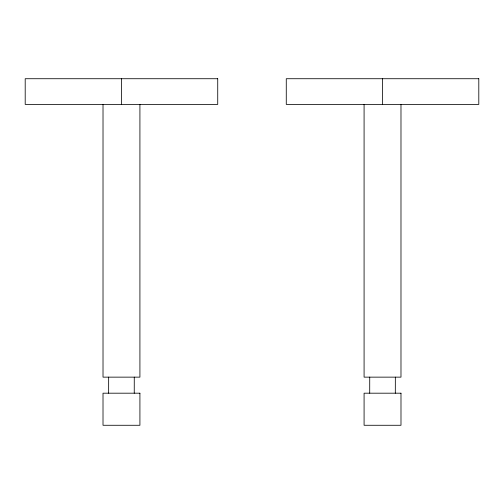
<?xml version="1.0" encoding="UTF-8"?>
<svg xmlns="http://www.w3.org/2000/svg" width="504" height="504" viewBox="0 0 504 504"><rect width="100%" height="100%" fill="white"/><g stroke="black" fill="none" stroke-linecap="round" stroke-linejoin="round"><path stroke-width="0.76" d="M108.637 393.189L108.656 377.143M369.709 393.189L369.728 377.143M134.247 393.189L134.272 377.143M395.319 393.189L395.344 377.143M400.982 104.397L400.982 377.143L364.083 377.143L364.083 104.397M382.536 78.725L382.536 104.397M139.917 104.397L139.917 377.143L103.018 377.143L103.018 104.397M121.464 78.725L121.464 104.397M217.728 78.725L25.2 78.725L25.2 104.397L217.728 104.397L217.728 78.725M478.8 78.725L286.272 78.725L286.272 104.397L478.8 104.397L478.8 78.725M139.917 393.189L103.011 393.189L103.011 425.275L139.917 425.275L139.917 393.189M400.989 393.189L364.083 393.189L364.083 425.275L400.989 425.275L400.989 393.189"/></g></svg>
